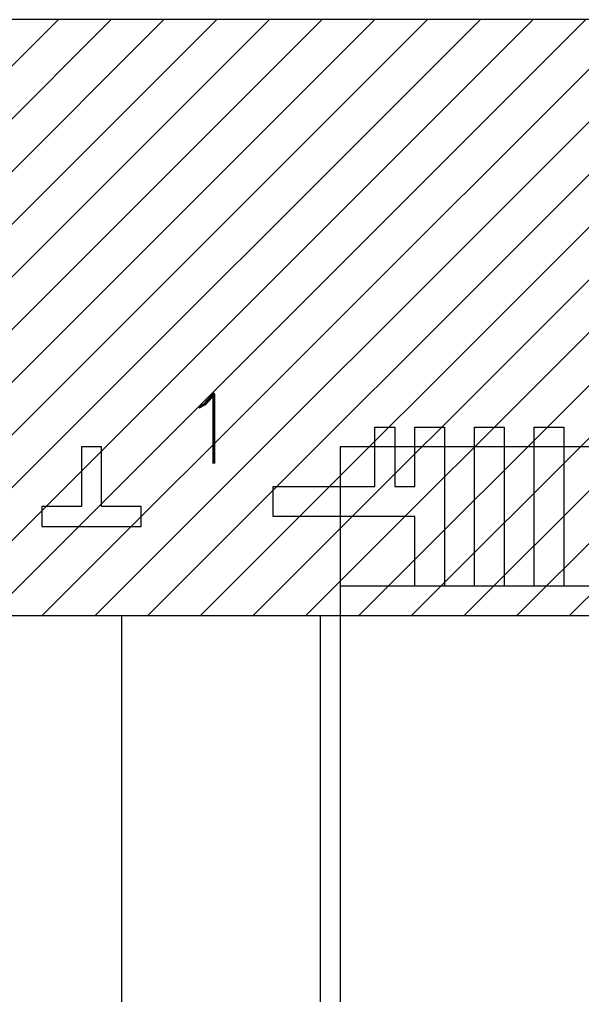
# Model space of a CAD drawing. Extents: x 105 to 1195, y -174 to 82.
# Drawn here: x 176.35 to 182, y -36.44 to -26.63 of the extents above; entities that cross this region are included whole.
import ezdxf
from ezdxf.enums import TextEntityAlignment as Align

# ---------------------------------------------------------------- set-up
doc = ezdxf.new("R2010")
doc.units = 0
doc.header["$MEASUREMENT"] = 0
doc.linetypes.add('AUSGEZOGEN', pattern=[0])
doc.layers.get('0').update_dxf_attribs({"linetype": 'AUSGEZOGEN'})
doc.layers.add('BL', color=3, linetype='Continuous')
doc.layers.add('FPC', color=2, linetype='Continuous')
doc.styles.add('SSS_Dim', font='romans.shx')

# ---------------------------------------------------------------- blocks, each defined once
blk = doc.blocks.new('0')
at = {"lineweight": 5}
for p, q in [((86, 6), (0, 6)), ((86, 0), (0, 0))]:
    blk.add_line(p, q, dxfattribs=at)
for points in [[(35.5, 1.3), (35.5, 1.9), (35.8, 1.9), (35.8, 0.3), (35.5, 0.3), (35.5, 1), (34.075, 1), (34.075, 1.3), (35.1, 1.3), (35.1, 1.9), (35.3, 1.9), (35.3, 1.3)], [(36.4, 0.3), (36.1, 0.3), (36.1, 1.9), (36.4, 1.9)], [(37, 0.3), (36.7, 0.3), (36.7, 1.9), (37, 1.9)]]:
    blk.add_lwpolyline(points, close=True, dxfattribs=at)
at = {"lineweight": 5, "ltscale": 16.714716}
blk.add_lwpolyline([(32.15, 1.1), (31.75, 1.1), (31.75, 0.9), (32.75, 0.9), (32.75, 1.1), (32.35, 1.1), (32.35, 1.7), (32.15, 1.7)], close=True, dxfattribs=at)
at = {"lineweight": 5, "style": 'SSS_Dim'}
blk.add_text('1', height=0.6961, dxfattribs=at).set_placement((33.4485, 1.8824), align=Align.MIDDLE)

msp = doc.modelspace()

# ---------------------------------------------------------------- hatches: boundary and pattern name
at = {"layer": 'BL', "lineweight": 5}
h = msp.add_hatch(dxfattribs=at)
h.set_pattern_fill('ANSI31', color=6, scale=3, style=0)
h.set_pattern_definition([(45, (10.3972, 393.03423), (-0.26516504, 0.26516504), [])])
h.paths.add_polyline_path([(230.9265, -32.6336), (230.9265, -26.6336), (144.7265, -26.6336), (144.7265, -32.6336)])

# ---------------------------------------------------------------- linework, layer by layer
at = {"layer": 'BL', "color": 6, "lineweight": 5}
for p, q in [((230.9265, -26.6336), (144.7265, -26.6336)), ((230.9265, -32.6336), (144.7265, -32.6336)), ((177.3765, -32.6336), (177.3765, -38.3105)), ((179.3765, -32.6336), (179.3765, -41.0561))]:
    msp.add_line(p, q, dxfattribs=at)
at = {"layer": 'FPC', "color": 30, "lineweight": 5}
for p, q in [((191.5765, -30.9336), (179.5765, -30.9336)), ((179.5765, -30.9336), (179.5765, -40.5336)), ((191.5765, -32.3336), (179.5765, -32.3336))]:
    msp.add_line(p, q, dxfattribs=at)

# ---------------------------------------------------------------- block references
msp.add_blockref('0', (144.8265, -32.6336))

doc.saveas('drawing.dxf')
